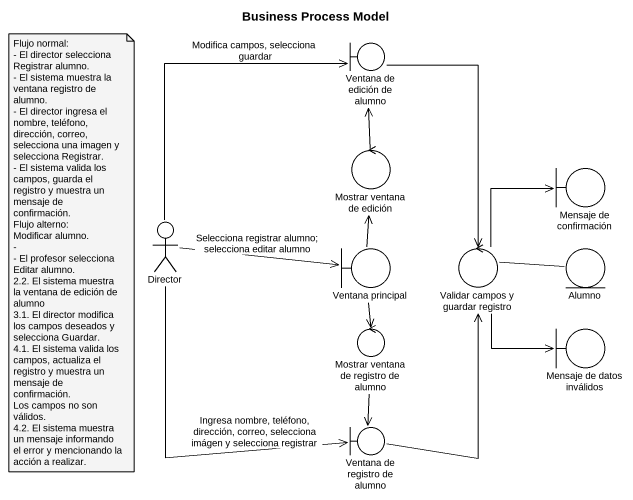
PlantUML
@startuml
title Business Process Model
boundary "Ventana de edición de alumno" as Ventana_de_edición_de_alumno
control "Mostrar ventana de edición" as Mostrar_ventana_de_edición
boundary "Mensaje de confirmación" as Mensaje_de_confirmación
actor Director
boundary "Ventana principal" as Ventana_principal
control "Validar campos y guardar registro" as Validar_campos_y_guardar
entity Alumno
control "Mostrar ventana de registro de alumno" as Mostrar_ventana_de_registro
boundary "Mensaje de datos inválidos" as Mensaje_de_datos_inválidos
boundary "Ventana de registro de alumno" as Ventana_de_registro_de
Ventana_de_edición_de_alumno --> Validar_campos_y_guardar
Mostrar_ventana_de_edición -up-> Ventana_de_edición_de_alumno
Director -up-> Ventana_de_edición_de_alumno : Modifica campos, selecciona guardar
Director -right-> Ventana_principal : Selecciona registrar alumno; selecciona editar alumno
Director --> Ventana_de_registro_de : Ingresa nombre, teléfono, dirección, correo, selecciona imágen y selecciona registrar
Ventana_principal -up-> Mostrar_ventana_de_edición
Ventana_principal --> Mostrar_ventana_de_registro
Validar_campos_y_guardar -up-> Mensaje_de_confirmación
Validar_campos_y_guardar -right- Alumno
Validar_campos_y_guardar --> Mensaje_de_datos_inválidos
Mostrar_ventana_de_registro --> Ventana_de_registro_de
Ventana_de_registro_de -up-> Validar_campos_y_guardar
note as N1
  Flujo normal:
  - El director selecciona Registrar alumno.
  - El sistema muestra la ventana registro de alumno.
  - El director ingresa el nombre, teléfono, dirección, correo, selecciona una imagen y selecciona Registrar.
  - El sistema valida los campos, guarda el registro y muestra un mensaje de confirmación.
  Flujo alterno:
  Modificar alumno.
  -
  - El profesor selecciona Editar alumno.
  2.2. El sistema muestra la ventana de edición de alumno
  3.1. El director modifica los campos deseados y selecciona Guardar.
  4.1. El sistema valida los campos, actualiza el registro y muestra un mensaje de confirmación.
  Los campos no son válidos.
  4.2. El sistema muestra un mensaje informando el error y mencionando la acción a realizar.
end note
@enduml
